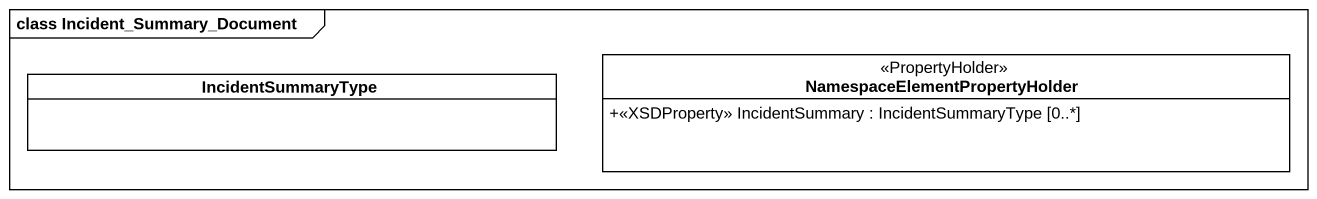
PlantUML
@startuml
mainframe class Incident_Summary_Document
hide circle
hide empty members
skinparam classAttributeIconSize 0
class "NamespaceElementPropertyHolder" as NamespaceElementPropertyHold <<PropertyHolder>> {
  +<<XSDProperty>> IncidentSummary : IncidentSummaryType [0..*]
}
class IncidentSummaryType
@enduml
